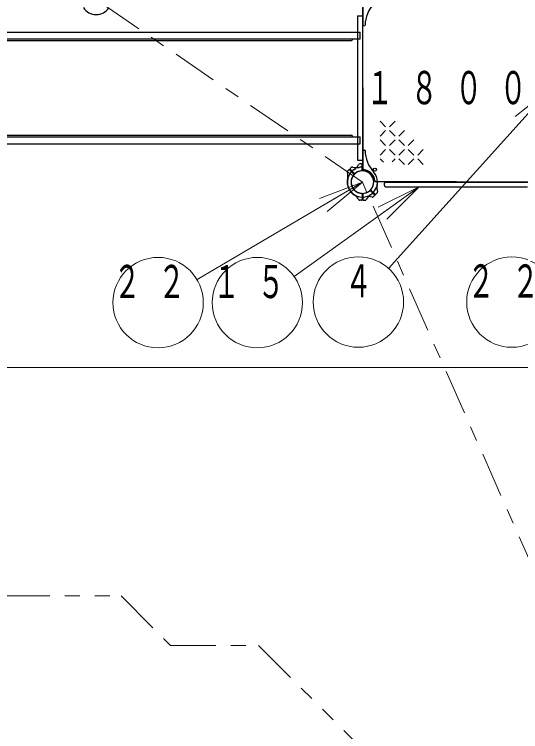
# Model space of a CAD drawing. Units: millimetres on the paper. Extents: x -385 to 0, y -594 to 267.
# Drawn here: x -236.11 to -202.5, y 91.37 to 138.96 of the extents above; entities that cross this region are included whole.
import ezdxf
from ezdxf.enums import TextEntityAlignment as Align

# ---------------------------------------------------------------- set-up
doc = ezdxf.new("R2010")
doc.units = ezdxf.units.MM
doc.linetypes.add('USER2', pattern=[6, 3, -1, 1, -1])
doc.linetypes.add('USER3', pattern=[8, 3, -1, 1, -1, 1, -1])
doc.layers.add('1_60', color=7, linetype='Continuous', lineweight=25)
doc.styles.add('ＭＳ ゴシック', font='')
doc.styles.get('ＭＳ ゴシック').set_extended_font_data('MS Gothic')

msp = doc.modelspace()

# ---------------------------------------------------------------- linework, layer by layer
at = {"layer": '1_60', "linetype": 'USER2', "lineweight": 13}
for p, q in [((-213.006, 127.833), (-230.68, 139.947)), ((-198.955, 96.052), (-213.006, 127.833))]:
    msp.add_line(p, q, dxfattribs=at)
at = {"layer": '1_60', "color": 2}
for p, q in [((-212.981, 139.551), (-212.981, 138.242)), ((-212.946, 138.209), (-212.859, 138.213)), ((-212.946, 129.956), (-212.859, 129.952)), ((-212.981, 128.614), (-212.981, 129.923)), ((-213.066, 129.04), (-213.187, 129.035)), ((-213.031, 128.614), (-213.031, 129.006)), ((-213.902, 128.644), (-213.985, 128.555)), ((-213.576, 128.367), (-213.854, 128.645)), ((-213.818, 128.728), (-213.729, 128.811)), ((-213.541, 128.402), (-213.818, 128.68)), ((-212.471, 127.262), (-212.194, 126.985)), ((-212.436, 127.298), (-212.158, 127.02)), ((-212.11, 127.021), (-212.021, 127.117)), ((-213.066, 126.625), (-213.197, 126.63)), ((-213.031, 127.051), (-213.031, 126.659)), ((-212.981, 127.051), (-212.981, 126.659)), ((-212.947, 126.625), (-212.825, 126.629)), ((-212.195, 126.937), (-212.291, 126.847))]:
    msp.add_line(p, q, dxfattribs=at)
at = {"layer": '1_60', "color": 4}
for p, q in [((-212.981, 134.082), (-212.981, 139.422)), ((-212.981, 134.082), (-212.981, 128.743)), ((-206.756, 127.857), (-212.096, 127.857)), ((-206.756, 127.857), (-201.416, 127.857))]:
    msp.add_line(p, q, dxfattribs=at)
at = {"layer": '1_60'}
for p, q in [((-213.323, 138.874), (-213.323, 129.291)), ((-213.323, 138.874), (-213.006, 138.874)), ((-213.006, 138.874), (-213.006, 129.291)), ((-213.323, 129.291), (-213.006, 129.291)), ((-213.992, 127.999), (-213.995, 127.999)), ((-213.992, 127.666), (-213.995, 127.666)), ((-211.548, 127.599), (-211.548, 127.749)), ((-211.464, 127.833), (-202.048, 127.833)), ((-213.821, 127.253), (-213.823, 127.251)), ((-211.464, 127.516), (-202.048, 127.516)), ((-213.586, 127.017), (-213.587, 127.015))]:
    msp.add_line(p, q, dxfattribs=at)
at = {"layer": '1_60', "color": 190}
for p, q in [((-304.247, 137.786), (-213.156, 137.786)), ((-213.156, 137.333), (-213.156, 137.786)), ((-304.247, 137.333), (-213.156, 137.333)), ((-304.247, 130.832), (-213.156, 130.832)), ((-213.156, 130.379), (-213.156, 130.832)), ((-304.247, 130.379), (-213.156, 130.379))]:
    msp.add_line(p, q, dxfattribs=at)
at = {"layer": '1_60', "color": 94}
for p, q in [((-303.596, 137.216), (-213.741, 137.216)), ((-213.658, 137.299), (-213.658, 137.333)), ((-303.596, 130.949), (-213.741, 130.949)), ((-213.658, 130.832), (-213.658, 130.866))]:
    msp.add_line(p, q, dxfattribs=at)
at = {"layer": '1_60', "lineweight": 13}
for p, q in [((-200.481, 134.083), (-211.265, 122.103)), ((-202.86, 132.187), (-200.481, 134.083)), ((-211.463, 131.501), (-211.838, 131.876)), ((-210.838, 131.876), (-211.213, 131.501)), ((-211.463, 131.251), (-211.838, 130.876)), ((-210.838, 130.876), (-211.213, 131.251)), ((-210.213, 131.251), (-210.588, 130.876)), ((-211.463, 130.251), (-211.838, 130.626)), ((-210.838, 130.626), (-211.213, 130.251)), ((-210.213, 130.251), (-210.588, 130.626)), ((-209.588, 130.626), (-209.963, 130.251)), ((-211.463, 130.001), (-211.838, 129.626)), ((-210.838, 129.626), (-211.213, 130.001)), ((-210.213, 130.001), (-210.588, 129.626)), ((-209.588, 129.626), (-209.963, 130.001)), ((-208.963, 130.001), (-209.338, 129.626)), ((-211.615, 129.153), (-211.838, 129.376)), ((-210.838, 129.376), (-211.037, 129.176)), ((-210.213, 129.001), (-210.588, 129.376)), ((-209.588, 129.376), (-209.963, 129.001)), ((-208.963, 129.001), (-209.338, 129.376)), ((-213.006, 127.833), (-223.986, 121.357)), ((-215.844, 126.739), (-213.006, 127.833)), ((-213.006, 127.833), (-215.59, 126.309)), ((-213.006, 127.833), (-215.336, 125.878)), ((-209.239, 127.516), (-217.541, 121.577)), ((-211.97, 126.177), (-209.239, 127.516)), ((-209.239, 127.516), (-211.679, 125.771)), ((-209.239, 127.516), (-211.388, 125.364)), ((-195.256, 115.523), (-362.387, 115.523))]:
    msp.add_line(p, q, dxfattribs=at)
at = {"layer": '1_60', "linetype": 'USER3', "lineweight": 13}
msp.add_lwpolyline([(-239.15, 221.075), (-255.95, 237.874), (-282.563, 237.874), (-299.362, 221.075), (-333.021, 221.075), (-351.128, 202.968), (-351.128, 177.697), (-328.991, 155.56), (-337.805, 146.746), (-337.805, 121.419), (-316.765, 100.379), (-229.029, 100.379), (-225.74, 97.09), (-219.897, 97.09), (-208.33, 85.523), (-180.183, 85.523), (-166.023, 99.683), (-155.122, 99.683), (-137.519, 117.285), (-137.519, 200.49), (-158.104, 221.075)], close=True, dxfattribs=at)
at = {"layer": '1_60'}
msp.add_circle((-212.181, 128.657), 0.108, dxfattribs=at)
at = {"layer": '1_60', "lineweight": 13}
for centre in [(-226.57, 119.833), (-219.981, 119.832), (-213.273, 119.873), (-203.083, 119.868)]:
    msp.add_circle(centre, 3, dxfattribs=at)
at = {"layer": '1_60', "color": 2}
for centre, radius, start, end in [((-210.661, 138.205), 2.167, 137.7828, 178.9159), ((-230.68, 139.947), 1, 212.7272, 270), ((-230.68, 139.947), 1, 270, 327.2728), ((-212.948, 138.242), 0.0333, 180, 273), ((-212.861, 138.246), 0.0333, 273, 358.9158), ((-212.948, 129.923), 0.0333, 87, 180), ((-212.861, 129.919), 0.0333, 1.0841, 87), ((-210.661, 129.96), 2.167, 181.0841, 222.2172), ((-213.997, 129.375), 0.833, 302.7272, 332.5412), ((-213.184, 128.952), 0.0833, 92, 152.5412), ((-213.064, 129.006), 0.0333, 0, 92), ((-213.924, 128.498), 0.0833, 137, 197.5412), ((-213.006, 127.832), 1, 122.7272, 180), ((-213.877, 128.621), 0.0333, 45, 137), ((-213.795, 128.704), 0.0333, 133, 225), ((-213.006, 127.832), 0.75, 94.2707, 180), ((-213.672, 128.75), 0.0833, 72.4588, 133), ((-213.396, 129.624), 0.833, 252.4588, 282.2728), ((-213.006, 127.832), 0.75, 45, 130.7293), ((-213.006, 127.832), 1, 88.5675, 102.2728), ((-213.064, 128.614), 0.0333, 274.2707, 0), ((-212.948, 128.614), 0.0333, 180, 265.7293), ((-213.006, 127.832), 0.75, 0, 85.7293), ((-213.006, 127.832), 1, 167.7272, 225), ((-214.798, 128.222), 0.833, 347.7272, 17.5412), ((-213.006, 127.832), 0.75, 139.2707, 225), ((-213.6, 128.343), 0.0333, 319.2707, 45), ((-213.517, 128.426), 0.0333, 225, 310.7293), ((-213.006, 127.832), 0.75, 319.2707, 45), ((-213.006, 127.832), 1, 0, 42.2172), ((-213.006, 127.832), 1, 180, 237.2728), ((-213.006, 127.832), 0.75, 180, 265.7293), ((-213.006, 127.832), 0.75, 274.2707, 0), ((-213.006, 127.832), 1, 302.7272, 0), ((-211.215, 127.443), 0.833, 167.7272, 197.5412), ((-213.006, 127.832), 1, 347.7272, 1.4325), ((-213.006, 127.832), 1, 225, 282.2728), ((-213.006, 127.832), 0.75, 225, 310.7293), ((-213.064, 127.051), 0.0333, 0, 85.7293), ((-212.948, 127.051), 0.0333, 94.2707, 180), ((-212.495, 127.239), 0.0333, 45, 130.7293), ((-212.413, 127.321), 0.0333, 139.2707, 225), ((-212.089, 127.166), 0.0833, 317, 17.5412), ((-213.997, 126.29), 0.833, 27.4588, 57.2728), ((-213.184, 126.713), 0.0833, 207.4588, 268), ((-213.064, 126.659), 0.0333, 268, 0), ((-212.948, 126.659), 0.0333, 180, 272), ((-212.828, 126.713), 0.0833, 272, 332.5412), ((-212.828, 126.713), 0.0833, 272, 332.5412), ((-212.616, 126.041), 0.833, 72.4588, 102.2728), ((-212.015, 126.29), 0.833, 122.7272, 152.5412), ((-212.34, 126.915), 0.0833, 252.4588, 313), ((-212.217, 126.961), 0.0333, 313, 45), ((-212.135, 127.044), 0.0333, 225, 317)]:
    msp.add_arc(centre, radius, start, end, dxfattribs=at)
at = {"layer": '1_60', "color": 94}
for centre, start, end in [((-213.741, 137.299), 270, 0), ((-213.741, 130.866), 0, 90)]:
    msp.add_arc(centre, 0.0833, start, end, dxfattribs=at)
at = {"layer": '1_60', "color": 4}
for centre, start, end in [((-212.898, 128.743), 180, 263.2128), ((-212.096, 127.941), 186.7872, 270)]:
    msp.add_arc(centre, 0.0833, start, end, dxfattribs=at)
at = {"layer": '1_60'}
for centre, radius, start, end in [((-213.006, 127.832), 0.833, 6.7872, 83.2128), ((-213.006, 127.832), 1.017, 171.3731, 180), ((-213.006, 127.832), 1.017, 180, 188.6269), ((-213.995, 127.982), 0.0167, 90, 171.3731), ((-213.995, 127.682), 0.0167, 188.6269, 270), ((-211.464, 127.749), 0.0833, 90, 180), ((-211.464, 127.599), 0.0833, 180, 270), ((-213.811, 127.239), 0.0167, 135, 216.3731), ((-213.006, 127.832), 1.017, 216.3731, 225), ((-213.006, 127.832), 1.017, 225, 233.6269), ((-213.599, 127.027), 0.0167, 233.6269, 315)]:
    msp.add_arc(centre, radius, start, end, dxfattribs=at)

# ---------------------------------------------------------------- texts
at = {"layer": '1_60', "style": 'ＭＳ ゴシック', "width": 0.6}
msp.add_text('４', height=2.199, dxfattribs=at).set_placement((-213.273, 122.373), align=Align.TOP_CENTER)
at = {"layer": '1_60', "char_height": 2.199, "style": 'ＭＳ ゴシック'}
for s, insert, attachment_point in [('\\T1.64;\\W0.6;１８００', (-212.756, 134.083), 4), ('\\T1.64;\\W0.6;２２', (-226.57, 122.333), 2), ('\\T1.64;\\W0.6;１５', (-219.981, 122.332), 2), ('\\T1.64;\\W0.6;２２', (-203.083, 122.368), 2)]:
    msp.add_mtext(s, dxfattribs=dict(at, insert=insert, attachment_point=attachment_point))

doc.saveas('drawing.dxf')
